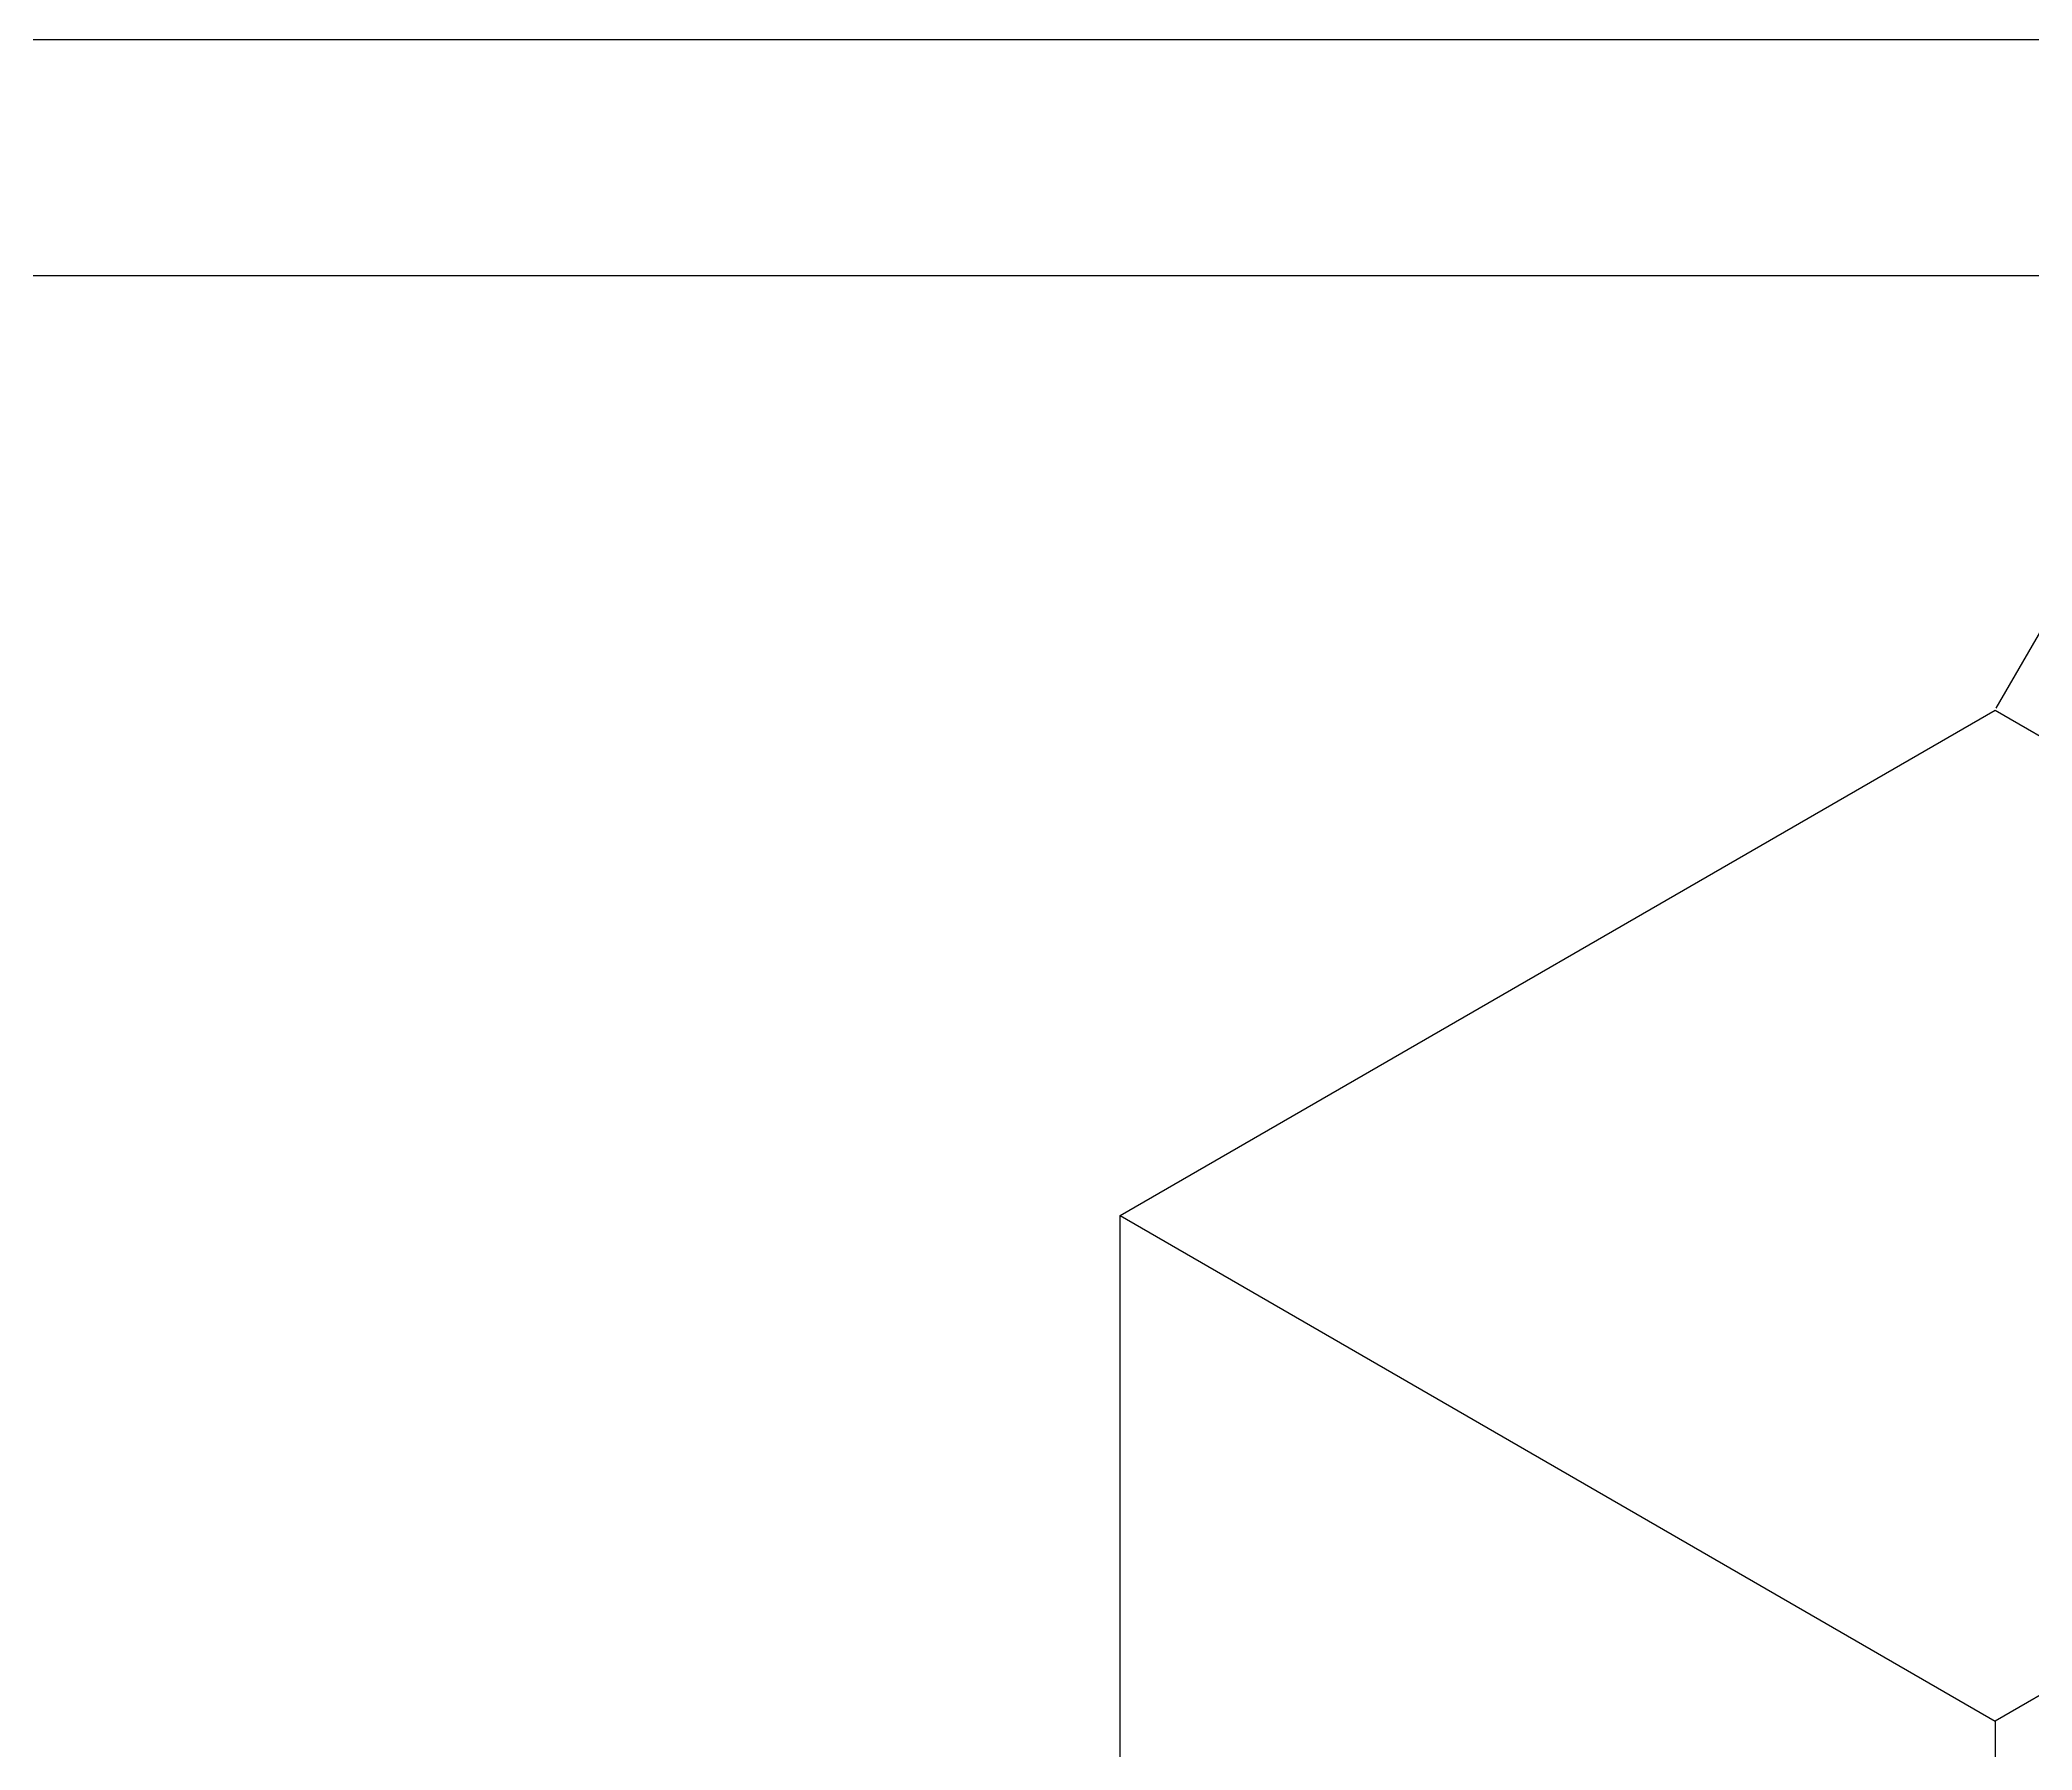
# Model space of a CAD drawing. Header units: inches. Extents: x 174 to 594, y -150 to 147.
# Drawn here: x 484.6 to 543.8, y 96.5 to 147.2 of the extents above; entities that cross this region are included whole.
import ezdxf

# ---------------------------------------------------------------- set-up
doc = ezdxf.new("R2010")
doc.units = ezdxf.units.IN
doc.header["$MEASUREMENT"] = 0
doc.layers.get('DEFPOINTS').update_dxf_attribs({"color": 130})
for name, color, linetype in [('cotagem', 11, 'Continuous'), ('folha A3', 7, 'Continuous'), ('Percpiva de Camadas', 220, 'Continuous')]:
    doc.layers.add(name, color=color, linetype=linetype)
doc.styles.get("Standard").update_dxf_attribs({"font": 'arial.ttf'})
doc.dimstyles.get("Standard").update_dxf_attribs({"dimtxt": 0.18, "dimasz": 0.18, "dimexe": 0.18, "dimexo": 0.0625, "dimgap": 0.09, "dimtad": 0, "dimtih": 1, "dimtoh": 1, "dimdec": 4, "dimzin": 0, "dimdsep": 46, "dimtxsty": 'Standard', "dimcen": 0.09, "dimadec": 0, "dimazin": 0, "dimtfac": 1, "dimtdec": 4, "dimtofl": 0, "dimtmove": 0, "dimatfit": 3, "dimfxl": 1, "dimtolj": 1, "dimtzin": 0, "dimarcsym": 0})

# ---------------------------------------------------------------- blocks, each defined once
blk = doc.blocks.new('*D13')
at = {"layer": 'cotagem', "color": 0, "lineweight": -2, "transparency": 16777216}
for p, q in [((542.724, 127.393), (546.863, 134.562)), ((546.929, 134.317), (559.448, 127.089)), ((572.598, 119.497), (560.079, 126.725)), ((568.705, 112.393), (572.844, 119.562))]:
    blk.add_line(p, q, dxfattribs=at)
at = {"layer": 'cotagem', "color": 0, "transparency": 16777216}
for points in [[(546.944, 134.343), (546.914, 134.291), (546.773, 134.407)], [(572.613, 119.523), (572.583, 119.471), (572.754, 119.407)]]:
    blk.add_solid(points, dxfattribs=at)
at = {"layer": 'DEFPOINTS', "color": 0}
for p in [(542.693, 127.339), (572.754, 119.407), (568.674, 112.339)]:
    blk.add_point(p, dxfattribs=at)
at = {"layer": 'cotagem', "color": 0, "transparency": 16777216, "insert": (559.764, 126.907), "char_height": 0.18, "attachment_point": 5}
blk.add_mtext('\\A1;30.0000', dxfattribs=at)

msp = doc.modelspace()

# ---------------------------------------------------------------- linework, layer by layer
at = {"layer": 'folha A3'}
for p, q in [((594.38443, 147.22949), (174.38443, 147.22949)), ((587.38443, 140.22949), (199.38443, 140.22949))]:
    msp.add_line(p, q, dxfattribs=at)
at = {"layer": 'Percpiva de Camadas'}
for p, q in [((516.712, 112.33914), (542.69276, 127.33914)), ((542.69276, 127.33914), (568.67353, 112.33914)), ((516.712, 92.33914), (516.712, 112.33914)), ((516.712, 112.33914), (542.69276, 97.33914)), ((568.67353, 112.33914), (542.69276, 97.33914)), ((542.69276, 97.33914), (542.69276, 77.33914))]:
    msp.add_line(p, q, dxfattribs=at)

# ---------------------------------------------------------------- dimensions: what is measured, and where the dimension line sits
at = {"layer": 'cotagem'}
dim = msp.add_aligned_dim(p1=(542.69276, 127.33914), p2=(568.67353, 112.33914), distance=8.16079, dimstyle='Standard', dxfattribs=at)
dim.commit()
dim.dimension.update_dxf_attribs({"geometry": '*D13', "text_midpoint": (559.76354, 126.90659)})

doc.saveas('drawing.dxf')
